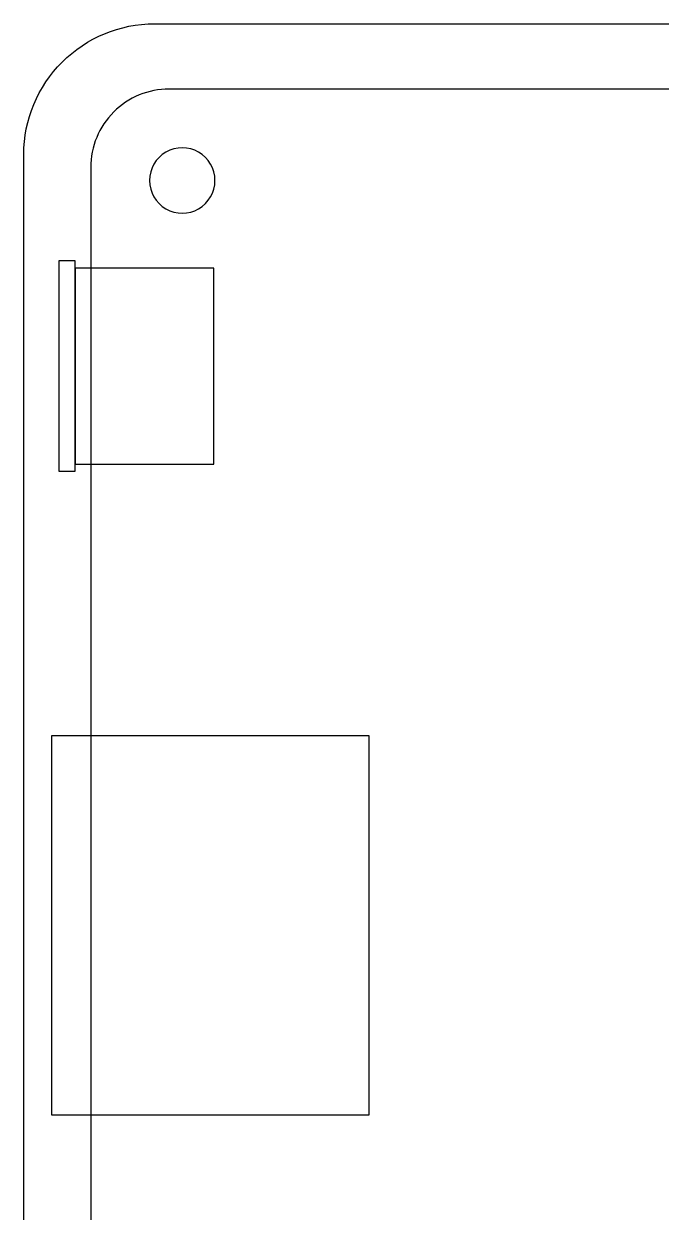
# Model space of a CAD drawing. Extents: x 34 to 201, y -57 to 34.
# Drawn here: x 33.96 to 58.32, y -11.49 to 33.99 of the extents above; entities that cross this region are included whole.
import ezdxf

# ---------------------------------------------------------------- set-up
doc = ezdxf.new("R2010")
doc.units = 0
for name, color, linetype in [('Innter Cuts', 7, 'CONTINUOUS'), ('Line Etch', 7, 'CONTINUOUS'), ('Outer Cuts', 7, 'CONTINUOUS')]:
    doc.layers.add(name, color=color, linetype=linetype)

msp = doc.modelspace()

# ---------------------------------------------------------------- linework, layer by layer
at = {"layer": 'Innter Cuts', "color": 3}
msp.add_lwpolyline([(41.264, 27.99), (41.264, 27.99)], close=True, dxfattribs=at)
for points in [[(40.639, 29.073), (40.252, 29.296), (39.776, 29.296), (39.389, 29.073)], [(39.389, 29.073), (39.002, 28.85), (38.764, 28.437), (38.764, 27.99)], [(41.264, 27.99), (41.264, 28.437), (41.026, 28.85), (40.639, 29.073)], [(38.764, 27.99), (38.764, 27.544), (39.002, 27.131), (39.389, 26.908)], [(40.639, 26.908), (41.026, 27.131), (41.264, 27.544), (41.264, 27.99)], [(39.389, 26.908), (39.776, 26.685), (40.252, 26.685), (40.639, 26.908)]]:
    msp.add_open_spline(points, degree=3, dxfattribs=at)
at = {"layer": 'Line Etch', "color": 7}
for points in [[(36.514, 28.49), (36.514, 28.49)], [(35.294, 24.91), (35.294, 16.87), (35.914, 16.87), (35.914, 24.91)], [(35.914, 24.64), (35.914, 17.14), (41.224, 17.14), (41.224, 24.64)], [(47.164, 6.74), (35.014, 6.74), (35.014, -7.76), (47.164, -7.76)]]:
    msp.add_lwpolyline(points, close=True, dxfattribs=at)
for points in [[(39.514, 31.49), (38.718, 31.49), (37.955, 31.174), (37.393, 30.612)], [(89.514, 31.49), (89.514, 31.49), (39.514, 31.49), (39.514, 31.49)], [(37.393, 30.612), (36.83, 30.049), (36.514, 29.286), (36.514, 28.49)], [(36.514, 28.49), (36.514, 28.49), (36.514, -50.51), (36.514, -50.51)]]:
    msp.add_open_spline(points, degree=3, dxfattribs=at)
at = {"layer": 'Outer Cuts', "color": 1}
for points in [[(35.42, 32.522), (36.357, 33.46), (37.629, 33.987), (38.955, 33.987)], [(38.955, 33.987), (38.955, 33.987), (195.537, 33.987), (195.537, 33.987)], [(33.955, 28.987), (33.955, 30.313), (34.482, 31.585), (35.42, 32.522)], [(33.955, -52.413), (33.955, -52.413), (33.955, 28.987), (33.955, 28.987)]]:
    msp.add_open_spline(points, degree=3, dxfattribs=at)

doc.saveas('drawing.dxf')
